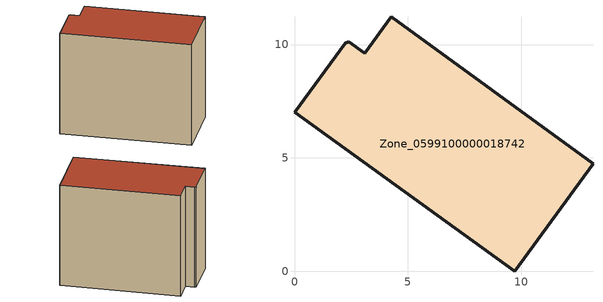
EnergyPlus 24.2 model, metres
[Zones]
Zone_0599100000018742
 floor ground (C_G): 2.23,10.06 2.4,10.12 3.1,9.61 4.28,11.22 13.17,4.74 9.71,0 0,7.01 z0
 wall outside (C_F): 9.71,0 13.17,4.74 4.28,11.22 3.1,9.61 2.4,10.12 2.23,10.06 0,7.01 9.71,0 z0:9.91
 roof outside (C_R): 2.4,10.12 2.23,10.06 0,7.01 9.71,0 13.17,4.74 4.28,11.22 3.1,9.61 z9.91
[BUILDING]
Pand.0599100000018742: North Axis=0; Terrain=City; Loads Convergence Tolerance Value=0.04; Temperature Convergence Tolerance Value=0.4; Solar Distribution=FullExterior; Maximum Number of Warmup Days=25; Minimum Number of Warmup Days=1
[Site:Location]
Rotterdam.The.Hague.AP_ZH_NLD Design_Conditions: Latitude=51.96; Longitude=4.45; Time Zone=1; Elevation=-4.5
[SITE:GROUNDTEMPERATURE:BUILDINGSURFACE]
18, 18, 18, 18, 18, 18, 18, 18, 18, 18, 18, 18
[MATERIAL] Thermal Absorptance=0.9; Solar Absorptance=0.7; Visible Absorptance=0.7
Name | Roughness | Thickness | Conductivity | Density | Specific Heat
G.TI.1946 | MediumSmooth | 0.15 | 1 | 540 | 1210
F.TI.1946 | Rough | 0.3 | 0.857143 | 1920 | 840
R.TI.1946 | MediumRough | 0.2 | 0.1 | 1500 | 1000
[CONSTRUCTION]
C_G: G.TI.1946
C_F: F.TI.1946
C_R: R.TI.1946
[ZONE]
Zone_0599100000018742: Type=1; Multiplier=1; Ceiling Height=Autocalculate; Volume=Autocalculate; Floor Area=autocalculate; Part of Total Floor Area=Yes
[ZONEINFILTRATION:DESIGNFLOWRATE]
Infil_Zone_0599100000018742: Zone or ZoneList or Space or SpaceList=Zone_0599100000018742; Schedule=AlwaysOn; Design Flow Rate Calculation Method=Flow/Area; Flow Rate per Floor Area=0.003; Constant Term Coefficient=1; Temperature Term Coefficient=0; Velocity Term Coefficient=0; Velocity Squared Term Coefficient=0
[HVACTEMPLATE:ZONE:IDEALLOADSAIRSYSTEM]
Zone_0599100000018742: Maximum Heating Supply Air Temperature=50; Minimum Cooling Supply Air Temperature=13; Maximum Heating Supply Air Humidity Ratio=0.0156; Minimum Cooling Supply Air Humidity Ratio=0.0077; Heating Limit=NoLimit; Cooling Limit=NoLimit; Dehumidification Control Type=ConstantSensibleHeatRatio; Cooling Sensible Heat Ratio=0.7; Dehumidification Setpoint=60; Humidification Control Type=None; Humidification Setpoint=30; Outdoor Air Method=None; Outdoor Air Flow Rate per Person=0.00944; Outdoor Air Flow Rate per Zone Floor Area=0; Outdoor Air Flow Rate per Zone=0; Demand Controlled Ventilation Type=None; Outdoor Air Economizer Type=NoEconomizer; Heat Recovery Type=None; Sensible Heat Recovery Effectiveness=0.7; Latent Heat Recovery Effectiveness=0.65
[ZONECONTROL:THERMOSTAT]
ThermostatControl_Zone_0599100000018742: Zone or ZoneList=Zone_0599100000018742; Control Type Schedule=DualSetpointControlType; Control 1=Thermostat_Zone_0599100000018742; Temperature Difference Between Cutout And Setpoint=0
[THERMOSTATSETPOINT:DUALSETPOINT]
Thermostat_Zone_0599100000018742: Heating Setpoint Temperature Schedule=HeatingSetpoint_Zone_0599100000018742; Cooling Setpoint Temperature Schedule=CoolingSetpoint_Zone_0599100000018742
[SCHEDULE:COMPACT]
HeatingSetpoint_Zone_0599100000018742: Through: 12/31, For: AllDays, Until: 24:00, 21
CoolingSetpoint_Zone_0599100000018742: Through: 12/31, For: AllDays, Until: 24:00, 24
DualSetpointControlType: Through: 12/31, For: AllDays, Until: 24:00, 4
AlwaysOn: Through: 12/31, For: AllDays, Until: 24:00, 1
